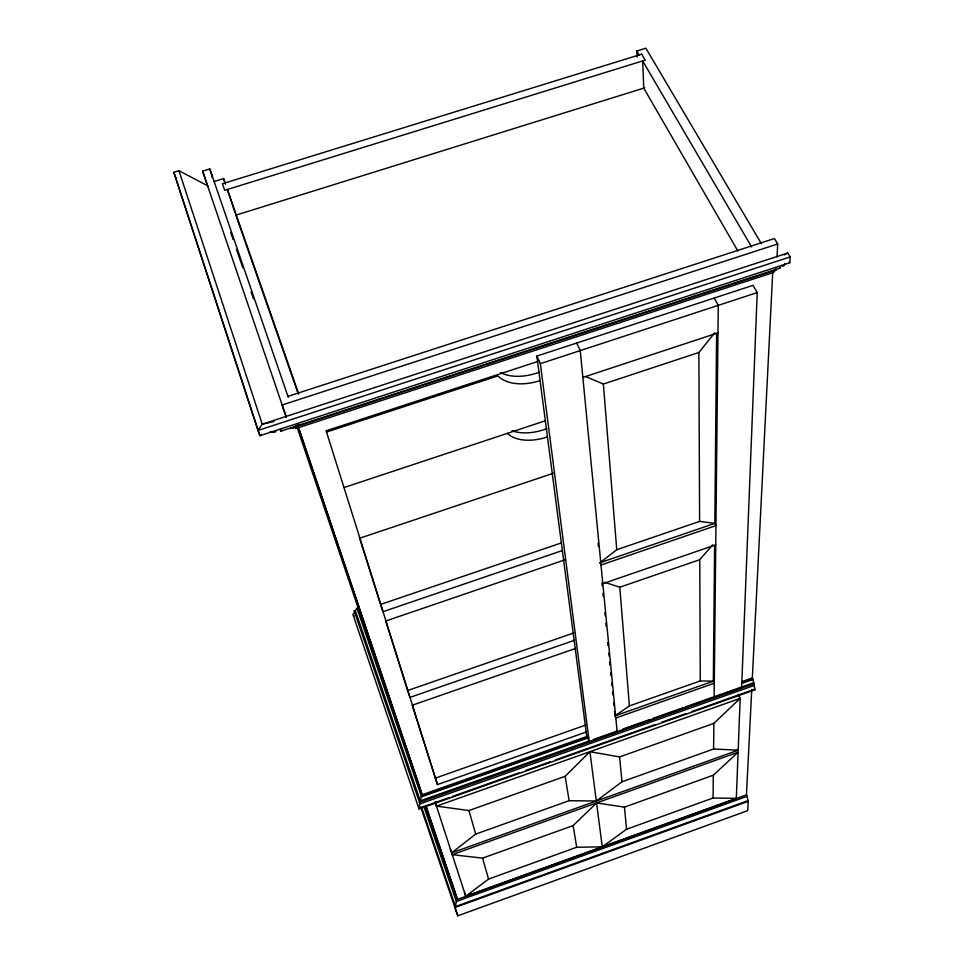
<?xml version="1.0" encoding="UTF-8"?>
<svg xmlns="http://www.w3.org/2000/svg" width="964" height="964" viewBox="0 0 964 964"><rect width="100%" height="100%" fill="white"/><g stroke="black" fill="none" stroke-linecap="round" stroke-linejoin="round"><path stroke-width="1.45" d="M714.613 545.636L713.324 681.162L714.288 683.199L615.815 717.999M716.614 333.448L714.818 523.392L715.951 525.633L601.006 565.012L599.982 562.723L616.755 549.733L699.599 521.404L714.818 523.392L599.982 562.723M464.383 892.315L465.745 896.219L488.567 879.072L576.689 847.26L602.271 846.85L626.576 829.245L713.083 798.011L713.324 775.189L738.099 752.209L736.906 749.643M450.284 848.778L452.285 854.682L738.099 752.209L736.327 798.361L465.745 896.219L435.077 801.879L436.547 806.121L740.171 698.358L738.183 750.173L451.694 852.851L475.686 834.101L569.122 800.686L596.318 801.012L621.985 781.768L713.601 749.004L713.866 723.361L740.171 698.358L738.255 694.369M714.143 697.37L718.264 305.359L714.204 298.057M757.222 292.586L741.629 687.633L589.197 741.629L586.618 735.399L536.852 356.078L753.053 285.344L757.222 292.586L540.358 363.669L589.197 741.629M746.425 795.505L751.751 689.441M752.306 678.451L772.718 272.451M754.101 685.464L419.967 803.88L418.725 806.989L419.039 808.941L754.957 689.79L753.703 682.705A3.374 0.699 69.8 0 0 752.788 679.524L752.33 677.933L742.413 681.452M748.257 801.301L747.763 810.616L457.792 915.8L454.936 907.51L748.257 801.301L747.956 800.662A3.88 0.699 69.4 0 0 747.618 798.734L747.437 798.084A3.651 0.663 69.3 0 1 747.112 796.3L746.449 794.878L457.418 899.4L425.63 806.627M777.02 256.894L777.695 243.988L774.429 238.53L288.019 396.349M789.793 262.75L790.155 256.93L787.805 253.014L262.244 424.196L257.978 430.45L259.931 435.716L789.793 262.75A5.531 1.699 73.5 0 0 789.179 262.051M589.1 741.003L420.244 800.819L421.352 796.252L588.51 737.099M785.045 263.485L784.081 265.353A11.448 3.458 73.6 0 1 781.43 265.474M419.473 808.242L419.039 808.941L353.041 614.767A2.338 1.265 -18.7 0 1 354.836 612.827L354.222 611.031L355.33 610.658A3.205 1.735 -18.8 0 1 357.15 608.694L358.054 607.718L422.184 794.758L587.968 736.098M211.634 177.039L212.249 176.147L209.815 168.953L202.609 171.182L286.32 417.219M243.482 266.968L242.832 267.859L236.493 249.411M280.078 429.221L280.741 431.173L281.584 430.113M585.738 376.623L603.356 384.046L698.876 352.475L714.77 332.773M604.573 582.304L619.792 587.221L699.756 559.674L712.782 544.756M261.111 434.403L259.931 435.716L173.845 172.291L178.943 170.712L207.622 185.763M436.547 806.121L468.95 810.555L565.157 776.309L589.908 751.691L619.575 756.933L713.866 723.361M452.285 854.682L482.566 858.141L573.158 825.57L596.571 802.952L624.443 807.133L713.324 775.189M614.924 715.903L629.396 705.937L700.274 680.933L713.324 681.162L614.924 715.903L614.478 711.42M784.178 254.978L787.805 253.014M275.873 431.667L273.643 432.426L270.282 431.498M747.956 800.662L455.43 906.582L456.321 901.497L747.112 796.3M412.315 705.491L437.451 784.6L586.136 732.038M741.485 682.946L752.824 678.933M588.582 737.653L421.533 796.782L356.945 608.091M741.461 683.536L752.788 679.524M593.366 739.496L617.49 730.953M623.166 728.941L650.122 719.397M652.953 718.385L682.753 707.829M685.597 706.829L753.703 682.705M754.197 683.705L419.424 802.301L419.967 803.88L354.222 611.031M422.63 807.013L449.525 797.481M452.357 796.469L518.897 772.875M525.97 770.369L550.034 761.825M555.698 759.825L654.797 724.675M661.87 722.169L685.934 713.625M691.598 711.625L753.884 689.525M435.21 778.189L585.702 725.073M412.447 705.154L575.604 648.435M574.508 640.277L410.001 697.37L407.603 690.537L573.857 632.926M602.813 583.678L715.746 544.841M561.53 542.865L380.503 604.464L383.033 611.67L562.398 550.54M385.949 620.937L565.121 559.759M359.897 538.153L553.408 473.252M343.979 487.555L545.552 420.702M582.859 377.406L717.975 332.869M538.936 361.102L326.121 430.8L437.451 784.6M326.519 432.065L497.966 375.888A46.2 29.137 -25.5 0 0 540.069 380.587M790.155 256.93L257.978 430.45L173.845 172.291M295.406 425.847L299.696 424.449M280.741 431.173L780.587 267.932A6.097 1.832 73.4 0 0 780.141 267.317M290.224 428.57L776.333 269.8L775.839 268.968A6.326 1.88 73.5 0 1 775.032 270.703L774.67 270.764A5.905 1.747 73.4 0 0 773.923 272.33L295.9 428.522C295.032 426.196 292.49 429.474 291.321 427.667M777.695 243.988L282.115 405.001L286.404 417.484M236.12 215.08L644.796 87.808M214.068 181.521L223.576 178.593L225.094 182.931M637.108 56.984L636.855 50.984L645.856 48.2L761.403 243.723M273.8 421.581L262.244 424.196L178.943 170.712M713.083 798.011L736.327 798.361M713.601 749.004L738.183 750.173M754.366 688.874L754.957 689.79M636.855 50.984L639.18 54.948M751.583 246.917L642.675 60.925L643.747 88.134L737.87 250.977M576.629 343.064L580.256 350.583L617.141 731.724M536.852 356.078L540.358 363.669M298.72 393.89L227.383 189.486L235.096 212.827M235.867 215.153L298.213 393.914M209.815 168.953L288.26 397.288M230.637 232.384L233.083 239.482M251.062 291.839L253.484 298.888M202.609 171.182L207.899 186.606M425.606 808.302L438.765 846.802M441.042 853.405L450.453 880.939M423.811 806.41L456.321 901.497M355.33 610.658L420.244 800.819M421.449 806.94L455.43 906.582M420.641 806.868L457.792 915.8M425.727 807.037L426.582 809.579M297.249 427.727L359.271 611.321M360.476 614.887L377.273 664.606M298.213 426.618L422.28 795.071M425.739 805.338L457.442 899.496M298.346 427.173L420.099 788.685M425.931 806.012L455.586 894.086M223.576 178.593L225.468 184.293M359.343 537.285L380.045 603.03M385.672 620.876L407.603 690.537M468.95 810.555L475.686 834.101M482.566 858.141L488.567 879.072M565.157 776.309L569.122 800.686M573.158 825.57L576.689 847.26M589.908 751.691L596.318 801.012M596.571 802.952L602.271 846.85M598.09 543.347L598.379 546.323M601.946 582.907L602.235 585.895M602.97 593.366L603.259 596.355M604.862 612.791L605.151 615.779M605.886 623.25L606.175 626.239M607.778 642.687L608.067 645.675M608.802 653.146L609.091 656.135M609.67 662.111L609.959 665.1M610.694 672.571L610.983 675.559M611.718 683.03L612.007 686.019M612.586 691.995L612.875 694.984M613.61 702.455L613.899 705.443M619.575 756.933L621.985 781.768M624.443 807.133L626.576 829.245M603.356 384.046L616.755 549.733M619.792 587.221L629.396 705.937M698.876 352.475L699.599 521.404M699.756 559.674L700.274 680.933M539.394 372.152A46.043 29.233 -25.5 0 1 500.533 372.61M546.793 428.691A43.898 26.631 -24.8 0 1 512.029 430.727M547.456 436.933A44.043 26.534 -24.8 0 1 507.401 433.354M175.918 177.978A5.109 3.916 -13 0 1 176.617 177.882M353.451 615.96A2.518 1.35 -18.7 0 1 354.306 615.791M641.699 54.165L222.431 183.75L224.72 190.306L645.205 60.142L641.699 54.165"/></g></svg>
